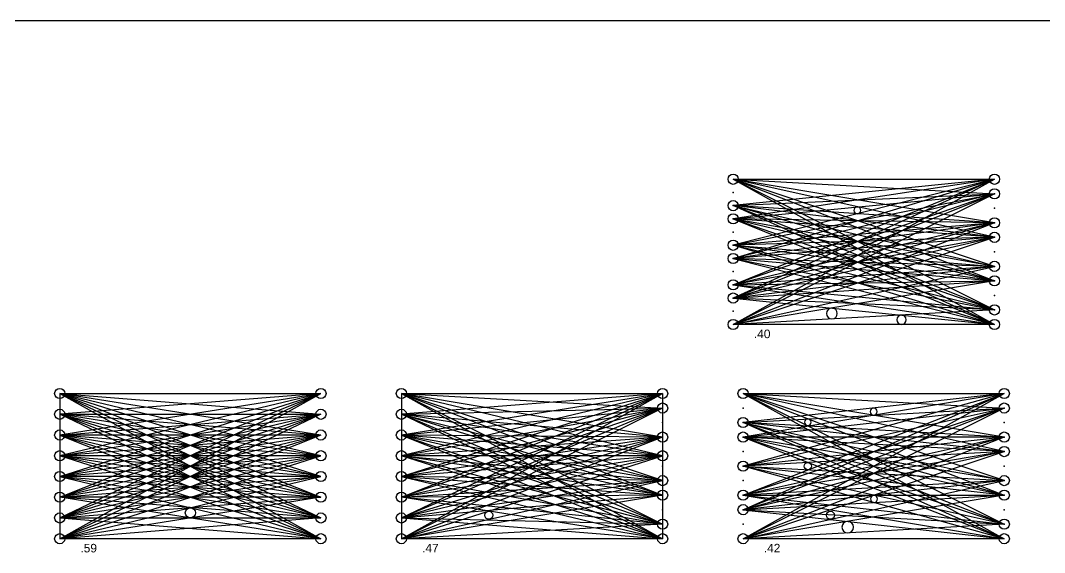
# Model space of a CAD drawing. Header units: inches. Extents: x -89 to 2397, y -1685 to 216.
# Drawn here: x 737 to 1336, y -699 to -388 of the extents above; entities that cross this region are included whole.
import ezdxf

# ---------------------------------------------------------------- set-up
doc = ezdxf.new("R2010")
doc.units = ezdxf.units.IN
doc.header["$MEASUREMENT"] = 0
doc.layers.add('SenseArea', color=1, linetype='Continuous')
doc.layers.add('SensorEmitter', color=2, linetype='Continuous')
doc.styles.get("Standard").update_dxf_attribs({"font": 'arial.ttf', "height": 8})

msp = doc.modelspace()

# ---------------------------------------------------------------- linework, layer by layer
at = {"layer": 'SenseArea'}
for p, q in [((422.92, -387.62), (2397.47, -387.62)), ((1306.91, -480.57), (1153.98, -496.03)), ((1306.91, -480.57), (1153.98, -503.75)), ((1306.91, -480.57), (1153.98, -519.21)), ((1153.98, -526.94), (1306.91, -480.57)), ((1153.98, -542.39), (1306.91, -480.57)), ((1153.98, -565.56), (1306.91, -480.57)), ((1306.91, -514.57), (1153.98, -480.57)), ((1153.98, -480.57), (1306.91, -489.07)), ((1306.91, -506.07), (1153.98, -480.57)), ((1153.98, -480.57), (1306.91, -480.57)), ((1306.91, -531.56), (1153.98, -480.57)), ((1153.98, -480.57), (1306.91, -540.06)), ((1153.98, -480.57), (1306.91, -557.06)), ((1153.98, -480.57), (1306.91, -565.56)), ((1306.91, -480.57), (1153.98, -550.12)), ((1153.98, -496.03), (1306.91, -489.07)), ((1153.98, -503.75), (1306.91, -489.07)), ((1153.98, -519.21), (1306.91, -489.07)), ((1306.91, -489.07), (1153.98, -526.94)), ((1306.91, -489.07), (1153.98, -542.39)), ((1306.91, -489.07), (1153.98, -565.56)), ((1153.98, -550.12), (1306.91, -489.07)), ((1306.91, -514.57), (1153.98, -496.03)), ((1306.91, -506.07), (1153.98, -496.03)), ((1153.98, -496.03), (1306.91, -531.56)), ((1306.91, -540.06), (1153.98, -496.03)), ((1306.91, -557.06), (1153.98, -496.03)), ((1306.91, -565.56), (1153.98, -496.03)), ((1306.91, -514.57), (1153.98, -503.75)), ((1306.91, -506.07), (1153.98, -503.75)), ((1306.91, -531.56), (1153.98, -503.75)), ((1153.98, -503.75), (1306.91, -540.06)), ((1153.98, -503.75), (1306.91, -557.06)), ((1153.98, -503.75), (1306.91, -565.56)), ((1306.91, -506.07), (1153.98, -565.56)), ((1306.91, -506.07), (1153.98, -542.39)), ((1306.91, -506.07), (1153.98, -526.94)), ((1306.91, -506.07), (1153.98, -519.21)), ((1306.91, -506.07), (1153.98, -550.12)), ((1306.91, -514.57), (1153.98, -542.39)), ((1306.91, -514.57), (1153.98, -526.94)), ((1306.91, -514.57), (1153.98, -519.21)), ((1153.98, -550.12), (1306.91, -514.57)), ((1153.98, -519.21), (1306.91, -531.56)), ((1306.91, -540.06), (1153.98, -519.21)), ((1306.91, -557.06), (1153.98, -519.21)), ((1306.91, -565.56), (1153.98, -519.21)), ((1306.91, -531.56), (1153.98, -526.94)), ((1153.98, -526.94), (1306.91, -540.06)), ((1153.98, -526.94), (1306.91, -557.06)), ((1153.98, -526.94), (1306.91, -565.56)), ((1306.91, -531.56), (1153.98, -542.39)), ((1153.98, -565.57), (1306.91, -531.56)), ((1306.91, -531.56), (1153.98, -550.12)), ((1153.98, -542.39), (1306.91, -540.06)), ((1306.91, -540.06), (1153.98, -565.56)), ((1153.98, -550.12), (1306.91, -540.06)), ((1153.98, -542.39), (1306.91, -557.06)), ((1153.98, -542.39), (1306.91, -565.56)), ((1306.91, -557.06), (1153.98, -550.12)), ((1153.98, -550.12), (1306.91, -565.56)), ((1306.91, -557.06), (1153.98, -565.56)), ((1306.91, -565.56), (1153.98, -565.57)), ((912.7, -606.01), (759.77, -618.15)), ((912.7, -606.01), (759.77, -630.29)), ((912.7, -606.01), (759.77, -642.43)), ((759.77, -654.57), (912.7, -606.01)), ((759.77, -666.71), (912.7, -606.01)), ((759.77, -678.85), (912.7, -606.01)), ((759.77, -690.99), (912.7, -606.01)), ((912.7, -642.43), (759.77, -606.01)), ((759.77, -606.01), (912.7, -618.15)), ((912.7, -630.29), (759.77, -606.01)), ((759.77, -606.01), (759.77, -618.15)), ((759.77, -606.01), (912.7, -606.01)), ((912.7, -654.57), (759.77, -606.01)), ((759.77, -606.01), (912.7, -666.71)), ((759.77, -606.01), (912.7, -678.85)), ((759.77, -606.01), (912.7, -690.99)), ((1112.7, -606.01), (959.77, -618.15)), ((1112.7, -606.01), (959.77, -630.29)), ((1112.7, -606.01), (959.77, -642.43)), ((959.77, -654.57), (1112.7, -606.01)), ((959.77, -666.71), (1112.7, -606.01)), ((959.77, -678.85), (1112.7, -606.01)), ((959.77, -690.99), (1112.7, -606.01)), ((1112.7, -642.43), (959.77, -606.01)), ((959.77, -606.01), (1112.7, -614.5)), ((1112.7, -631.5), (959.77, -606.01)), ((959.77, -606.01), (959.77, -618.15)), ((959.77, -606.01), (1112.7, -606.01)), ((1112.7, -657), (959.77, -606.01)), ((959.77, -606.01), (1112.7, -665.5)), ((959.77, -606.01), (1112.7, -682.49)), ((959.77, -606.01), (1112.7, -690.99)), ((1112.7, -606.01), (1112.7, -690.99)), ((1312.7, -606.01), (1159.77, -623)), ((1312.7, -606.01), (1159.77, -631.5)), ((1312.7, -606.01), (1159.77, -648.5)), ((1159.77, -665.5), (1312.7, -606.01)), ((1159.77, -674), (1312.7, -606.01)), ((1159.77, -690.99), (1312.7, -606.01)), ((1312.7, -640), (1159.77, -606.01)), ((1159.77, -606.01), (1312.7, -614.5)), ((1312.7, -631.5), (1159.77, -606.01)), ((1159.77, -606.01), (1312.7, -606.01)), ((1312.7, -657), (1159.77, -606.01)), ((1159.77, -606.01), (1312.7, -665.5)), ((1159.77, -606.01), (1312.7, -682.49)), ((1159.77, -606.01), (1312.7, -690.99)), ((959.77, -618.15), (1112.7, -614.5)), ((959.77, -630.29), (1112.7, -614.5)), ((959.77, -642.43), (1112.7, -614.5)), ((1112.7, -614.5), (959.77, -654.57)), ((1112.7, -614.5), (959.77, -666.71)), ((1112.7, -614.5), (959.77, -678.85)), ((1112.7, -614.5), (959.77, -690.99)), ((1159.77, -623), (1312.7, -614.5)), ((1159.77, -631.5), (1312.7, -614.5)), ((1159.77, -648.5), (1312.7, -614.5)), ((1312.7, -614.5), (1159.77, -665.5)), ((1312.7, -614.5), (1159.77, -674)), ((1312.7, -614.5), (1159.77, -690.99)), ((912.7, -642.43), (759.77, -618.15)), ((759.77, -618.15), (912.7, -618.15)), ((759.77, -630.29), (912.7, -618.15)), ((759.77, -642.43), (912.7, -618.15)), ((912.7, -618.15), (759.77, -654.57)), ((912.7, -618.15), (759.77, -666.71)), ((912.7, -618.15), (759.77, -678.85)), ((912.7, -618.15), (759.77, -690.99)), ((912.7, -630.29), (759.77, -618.15)), ((759.77, -618.15), (759.77, -630.29)), ((759.77, -618.15), (912.7, -654.57)), ((912.7, -678.85), (759.77, -618.15)), ((912.7, -690.99), (759.77, -618.15)), ((912.7, -666.71), (759.8, -618.15)), ((1112.7, -642.43), (959.77, -618.15)), ((1112.7, -631.5), (959.77, -618.15)), ((959.77, -618.15), (959.77, -630.29)), ((959.77, -618.15), (1112.7, -657)), ((1112.7, -682.49), (959.77, -618.15)), ((1112.7, -690.99), (959.77, -618.15)), ((1112.7, -665.5), (959.8, -618.15)), ((1312.7, -640), (1159.77, -623)), ((1312.7, -631.5), (1159.77, -623)), ((1159.77, -623), (1312.7, -657)), ((1312.7, -665.5), (1159.77, -623)), ((1312.7, -682.49), (1159.77, -623)), ((1312.7, -690.99), (1159.77, -623)), ((912.7, -642.43), (759.77, -630.29)), ((912.7, -630.29), (759.77, -690.99)), ((912.7, -630.29), (759.77, -678.85)), ((912.7, -630.29), (759.77, -666.71)), ((912.7, -630.29), (759.77, -654.57)), ((912.7, -630.29), (759.77, -642.43)), ((912.7, -630.29), (759.77, -630.29)), ((759.77, -630.29), (759.77, -642.43)), ((912.7, -654.57), (759.77, -630.29)), ((759.77, -630.29), (912.7, -678.85)), ((759.77, -630.29), (912.7, -690.99)), ((759.8, -630.29), (912.7, -666.71)), ((1112.7, -642.43), (959.77, -630.29)), ((1112.7, -631.5), (959.77, -630.29)), ((959.77, -630.29), (959.77, -642.43)), ((1112.7, -657), (959.77, -630.29)), ((959.77, -630.29), (1112.7, -682.49)), ((959.77, -630.29), (1112.7, -690.99)), ((1112.7, -631.5), (959.77, -690.99)), ((1112.7, -631.5), (959.77, -678.85)), ((1112.7, -631.5), (959.77, -666.71)), ((1112.7, -631.5), (959.77, -654.57)), ((1112.7, -631.5), (959.77, -642.43)), ((959.8, -630.29), (1112.7, -665.5)), ((1312.7, -640), (1159.77, -631.5)), ((1312.7, -631.5), (1159.77, -690.99)), ((1312.7, -631.5), (1159.77, -674)), ((1312.7, -631.5), (1159.77, -665.5)), ((1312.7, -631.5), (1159.77, -648.5)), ((1312.7, -631.5), (1159.77, -631.5)), ((1312.7, -657), (1159.77, -631.5)), ((1159.77, -631.5), (1312.7, -665.5)), ((1159.77, -631.5), (1312.7, -682.49)), ((1159.77, -631.5), (1312.7, -690.99)), ((1312.7, -640), (1159.77, -674)), ((1312.7, -640), (1159.77, -665.5)), ((1312.7, -640), (1159.77, -648.5)), ((912.7, -642.43), (759.77, -678.85)), ((912.7, -642.43), (759.77, -666.71)), ((912.7, -642.43), (759.77, -654.57)), ((912.7, -642.43), (759.77, -642.43)), ((759.77, -642.43), (759.77, -654.57)), ((759.77, -642.43), (912.7, -654.57)), ((912.7, -666.71), (759.77, -642.43)), ((912.7, -678.85), (759.77, -642.43)), ((912.7, -690.99), (759.77, -642.43)), ((1112.7, -642.43), (959.77, -678.85)), ((1112.7, -642.43), (959.77, -666.71)), ((1112.7, -642.43), (959.77, -654.57)), ((1112.7, -642.43), (959.77, -642.43)), ((959.77, -642.43), (959.77, -654.57)), ((959.77, -642.43), (1112.7, -657)), ((1112.7, -665.5), (959.77, -642.43)), ((1112.7, -682.49), (959.77, -642.43)), ((1112.7, -690.99), (959.77, -642.43)), ((1159.77, -648.5), (1312.7, -657)), ((1312.7, -665.5), (1159.77, -648.5)), ((1312.7, -682.49), (1159.77, -648.5)), ((1312.7, -690.99), (1159.77, -648.5)), ((759.77, -654.57), (759.77, -666.71)), ((912.7, -654.57), (759.77, -654.57)), ((759.77, -666.71), (912.7, -654.57)), ((912.7, -654.57), (759.77, -678.85)), ((759.77, -691.01), (912.7, -654.57)), ((759.77, -654.57), (912.7, -666.71)), ((759.77, -654.57), (912.7, -678.85)), ((759.77, -654.57), (912.7, -690.99)), ((959.77, -654.57), (959.77, -666.71)), ((1112.7, -657), (959.77, -654.57)), ((959.77, -654.57), (1112.7, -665.5)), ((959.77, -654.57), (1112.7, -682.49)), ((959.77, -654.57), (1112.7, -690.99)), ((959.77, -666.71), (1112.7, -657)), ((1112.7, -657), (959.77, -678.85)), ((959.77, -691.01), (1112.7, -657)), ((1312.7, -657), (1159.77, -665.5)), ((1312.7, -657), (1159.77, -674)), ((1159.77, -691.01), (1312.7, -657)), ((759.77, -666.71), (759.77, -678.85)), ((912.7, -666.71), (759.77, -666.71)), ((759.77, -678.85), (912.7, -666.71)), ((912.7, -666.71), (759.77, -690.99)), ((912.7, -678.85), (759.77, -666.71)), ((912.7, -690.99), (759.8, -666.71)), ((1112.7, -665.5), (959.77, -666.71)), ((959.77, -678.85), (1112.7, -665.5)), ((1112.7, -665.5), (959.77, -690.99)), ((959.77, -666.71), (959.77, -678.85)), ((1112.7, -682.49), (959.77, -666.71)), ((1112.7, -690.99), (959.8, -666.71)), ((1159.77, -665.5), (1312.7, -665.5)), ((1159.77, -674), (1312.7, -665.5)), ((1312.7, -665.5), (1159.77, -690.99)), ((1159.77, -665.5), (1312.7, -682.49)), ((1159.77, -665.5), (1312.7, -690.99)), ((1159.77, -674), (1312.7, -682.49)), ((1159.77, -674), (1312.7, -690.99)), ((759.77, -678.85), (759.77, -690.99)), ((759.77, -678.85), (912.7, -678.85)), ((912.7, -678.85), (759.77, -690.99)), ((759.77, -678.85), (912.7, -690.99)), ((959.77, -678.85), (959.77, -690.99)), ((959.77, -678.85), (1112.7, -682.49)), ((959.77, -678.85), (1112.7, -690.99)), ((1112.7, -682.49), (959.77, -690.99)), ((1312.7, -682.49), (1159.77, -690.99)), ((912.7, -690.99), (759.77, -691.01)), ((1112.7, -690.99), (959.77, -691.01)), ((1312.7, -690.99), (1159.77, -691.01))]:
    msp.add_line(p, q, dxfattribs=at)
for p, q in [((1153.98, -565.57), (1306.91, -514.57)), ((1159.77, -691.01), (1312.7, -640)), ((759.77, -691.01), (912.7, -642.43)), ((959.77, -691.01), (1112.7, -642.43))]:
    msp.add_line(p, q, dxfattribs=at).dxf.unprotected_set("ltscale", 0)
at = {"layer": 'SenseArea', "extrusion": (0, 0, -1)}
for centre, radius in [((-1226.68, -498.79), 2.01), ((-1211.77, -559.16), 3.19), ((-1252.56, -562.82), 2.74), ((-1236.23, -616.62), 2.1), ((-1197.69, -622.82), 1.92), ((-1236.46, -667.66), 2.07), ((-1221.04, -684.21), 3.38)]:
    msp.add_circle(centre, radius, dxfattribs=at)
at = {"layer": 'SenseArea'}
for centre, radius in [((759.77, -606.01), 2.98), ((912.7, -606.01), 2.98), ((959.77, -606.01), 2.98), ((1112.7, -606.01), 2.98), ((1159.77, -606.01), 2.98), ((1159.77, -606.01), 2.98), ((1312.7, -606.01), 2.98), ((759.77, -618.15), 2.98), ((912.7, -618.15), 2.98), ((959.77, -618.15), 2.98), ((1112.7, -614.5), 2.98), ((1312.7, -614.5), 2.98), ((1159.77, -623), 2.98), ((759.77, -630.29), 2.98), ((912.7, -630.29), 2.98), ((959.77, -630.29), 2.98), ((1112.7, -631.5), 2.98), ((1159.77, -631.5), 2.98), ((1312.7, -631.5), 2.98), ((759.77, -642.43), 2.98), ((912.7, -642.43), 2.98), ((959.77, -642.43), 2.98), ((1112.7, -642.43), 2.98), ((1312.7, -640), 2.98), ((1159.77, -648.5), 2.98), ((1197.66, -648.5), 2.1), ((759.77, -654.57), 2.98), ((912.7, -654.57), 2.98), ((959.77, -654.57), 2.98), ((1112.7, -657), 2.98), ((1312.7, -657), 2.98), ((759.77, -666.71), 2.98), ((912.7, -666.71), 2.98), ((959.77, -666.71), 2.98), ((1112.7, -665.5), 2.98), ((1159.77, -665.5), 2.98), ((1312.7, -665.5), 2.98), ((1159.77, -674), 2.98), ((759.77, -678.85), 2.98), ((836.25, -675.84), 2.97), ((912.7, -678.85), 2.98), ((959.77, -678.85), 2.98), ((1010.95, -677.22), 2.35), ((1210.95, -677.22), 2.35), ((1112.7, -682.49), 2.98), ((1312.7, -682.49), 2.98), ((759.77, -690.99), 2.98), ((912.7, -690.99), 2.98), ((959.77, -690.99), 2.98), ((1112.7, -690.99), 2.98), ((1159.77, -690.99), 2.98), ((1312.7, -690.99), 2.98)]:
    msp.add_circle(centre, radius, dxfattribs=at)
for p in [(1153.98, -488.3), (1306.91, -489.07), (1153.98, -496.03), (1306.91, -497.57), (1153.98, -503.75), (1306.91, -506.07), (1153.98, -511.48), (1306.91, -514.57), (1153.98, -519.21), (1153.98, -526.94), (1306.91, -523.07), (1306.91, -531.56), (1153.98, -534.66), (1153.98, -542.39), (1306.91, -540.06), (1153.98, -550.12), (1306.91, -548.56), (1306.91, -557.06), (1153.98, -557.84), (1112.7, -614.5), (1159.77, -614.5), (1312.7, -614.5), (1112.7, -623), (1159.77, -623), (1312.7, -623), (1112.7, -631.5), (1159.77, -631.5), (1312.7, -631.5), (1112.7, -640), (1159.77, -640), (1312.7, -640), (1112.7, -648.5), (1159.77, -648.5), (1312.7, -648.5), (1112.7, -657), (1159.77, -657), (1312.7, -657), (1112.7, -665.5), (1159.77, -665.5), (1312.7, -665.5), (1112.7, -674), (1159.77, -674), (1312.7, -674), (1112.7, -682.49), (1159.77, -682.49), (1312.7, -682.49)]:
    msp.add_point(p, dxfattribs=at)
at = {"layer": 'SensorEmitter'}
for centre in [(1153.98, -480.57), (1153.98, -480.57), (1306.91, -480.57), (1306.91, -489.07), (1153.98, -496.03), (1153.98, -503.75), (1306.91, -506.07), (1306.91, -514.57), (1153.98, -519.21), (1153.98, -526.94), (1306.91, -531.56), (1153.98, -542.39), (1306.91, -540.06), (1153.98, -550.12), (1306.91, -557.06), (1153.98, -565.56), (1306.91, -565.56)]:
    msp.add_circle(centre, 2.98, dxfattribs=at)

# ---------------------------------------------------------------- texts
at = {"layer": 'SenseArea'}
for s, p in [('.40', (1166.11, -573.58)), ('.59', (771.9, -699.01)), ('.47', (971.9, -699.01)), ('.42', (1171.9, -699.01))]:
    msp.add_text(s, height=5, dxfattribs=at).set_placement(p)

doc.saveas('drawing.dxf')
